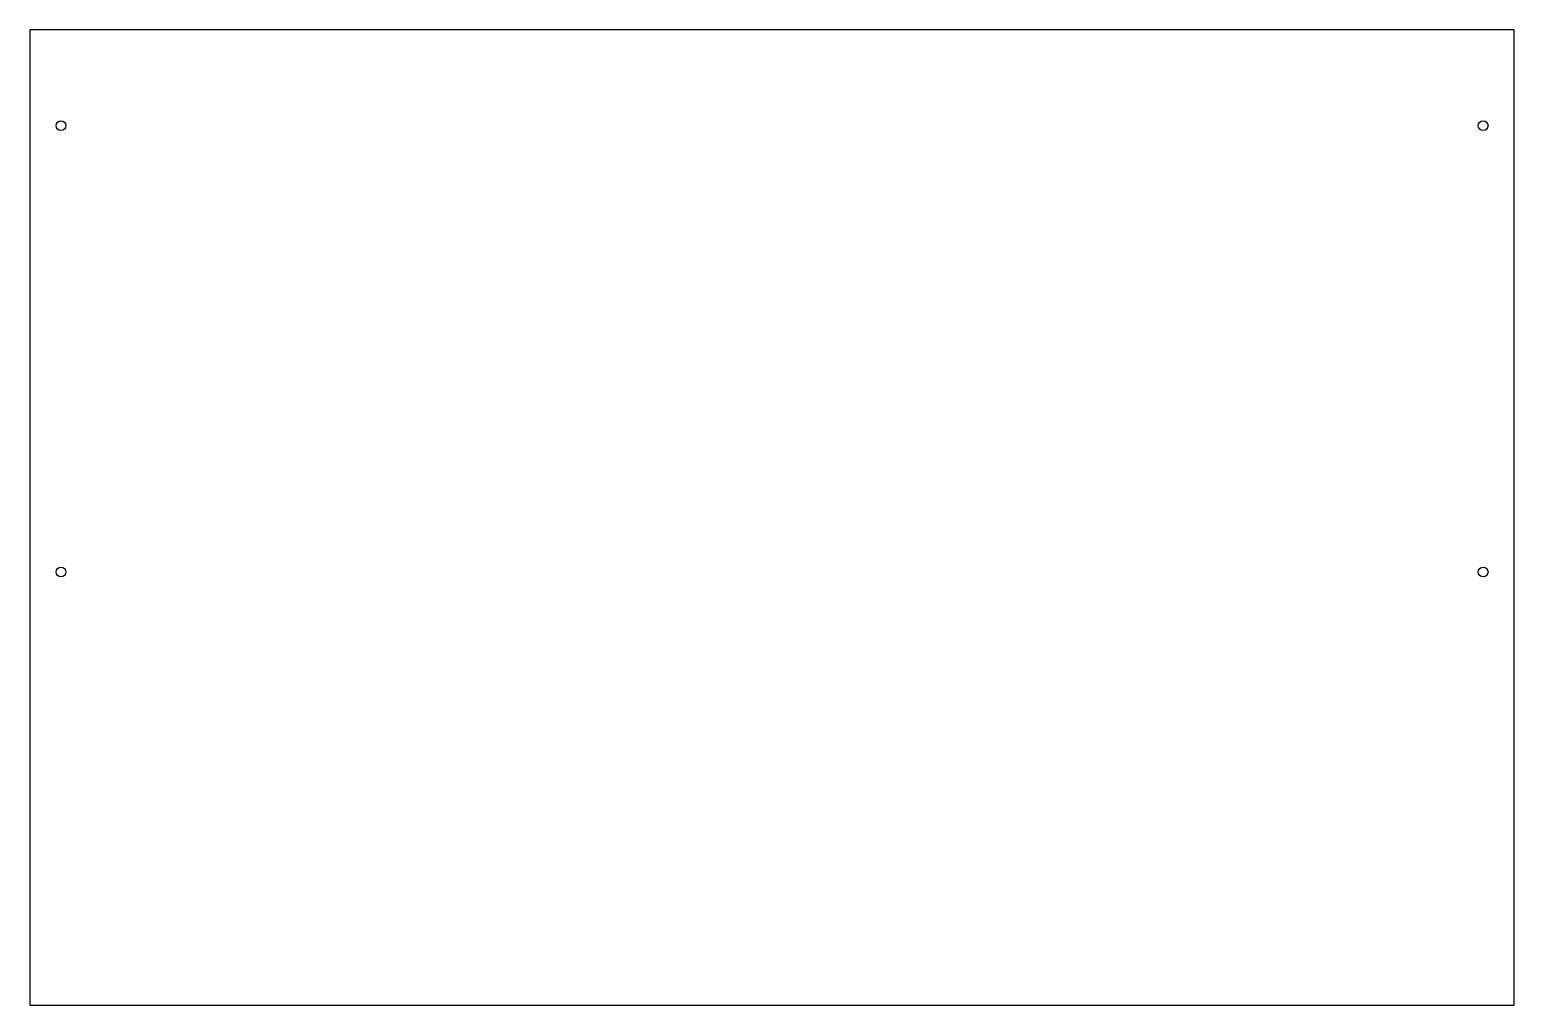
# Model space of a CAD drawing. Header units: millimetres. Extents: x -303 to 197, y -24 to 305.
import ezdxf

# ---------------------------------------------------------------- set-up
doc = ezdxf.new("R2010")
doc.units = ezdxf.units.MM
doc.layers.get('0').update_dxf_attribs({"linetype": 'CONTINUOUS'})

msp = doc.modelspace()

# ---------------------------------------------------------------- linework, layer by layer
msp.add_lwpolyline([(-302.5, -23.64), (197.5, -23.64), (197.5, 305), (-302.5, 305)], close=True)
msp.add_lwpolyline([(-302.5, -23.64), (197.5, -23.64), (197.5, 305), (-302.5, 305)], close=True)
for centre in [(-291.97, 272.7), (-291.97, 272.7), (187, 272.7), (187, 272.7), (-291.97, 122.3), (-291.97, 122.3), (187, 122.3), (187, 122.3)]:
    msp.add_circle(centre, 1.65)

doc.saveas('drawing.dxf')
